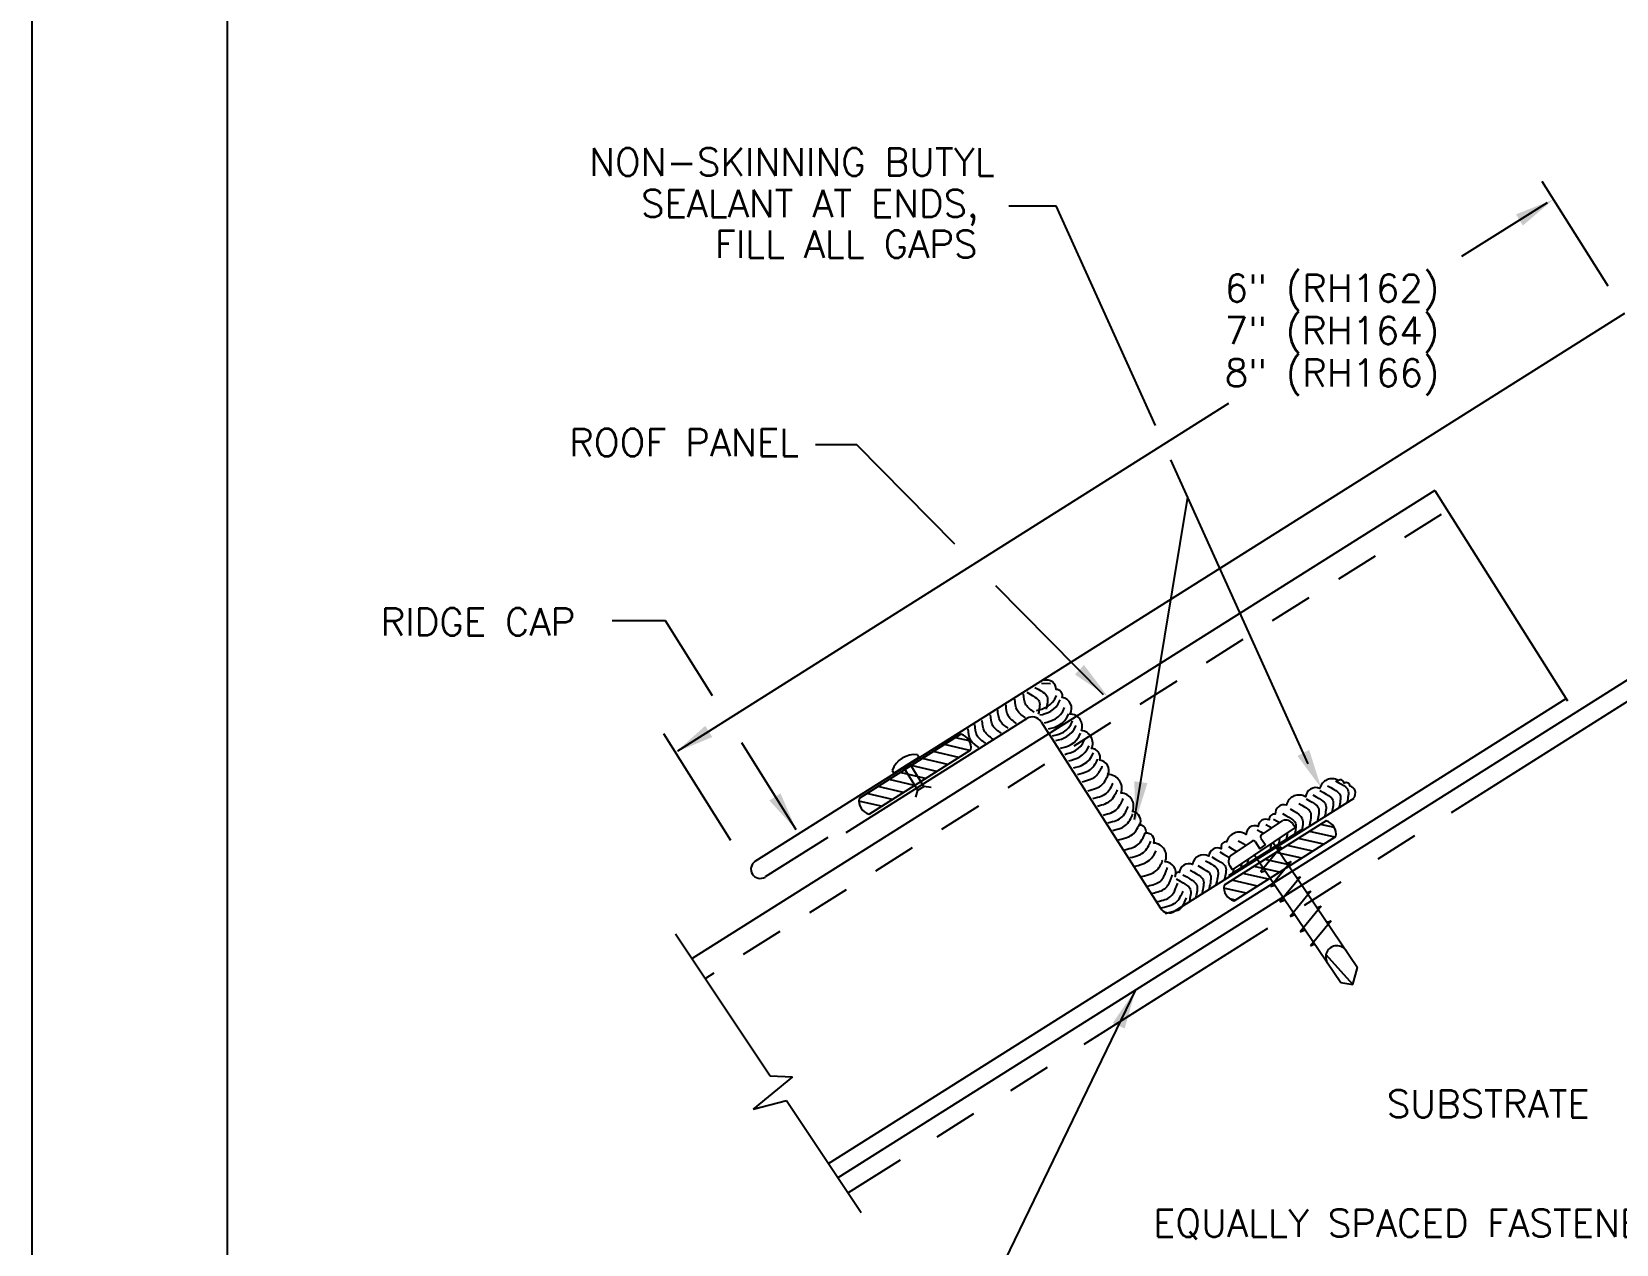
# Model space of a CAD drawing. Extents: x 119.2 to 127.7, y -26.1 to -15.1.
# Drawn here: x 119.193 to 123.754, y -24.036 to -20.545 of the extents above; entities that cross this region are included whole.
import ezdxf
from ezdxf.enums import TextEntityAlignment as Align

# ---------------------------------------------------------------- set-up
doc = ezdxf.new("R2010")
doc.units = 0
doc.header["$LTSCALE"] = 0.5
doc.header["$MEASUREMENT"] = 0
doc.linetypes.add('HIDDEN', pattern=[0.375, 0.25, -0.125])
doc.linetypes.add('PHANTOM', pattern=[2.5, 1.25, -0.25, 0.25, -0.25, 0.25, -0.25])
for name, color, linetype in [('BORDER', 9, 'CONTINUOUS'), ('DIM', 4, 'CONTINUOUS'), ('DWG', 2, 'CONTINUOUS')]:
    doc.layers.add(name, color=color, linetype=linetype)
doc.styles.get("Standard").update_dxf_attribs({"font": 'romans.shx'})

msp = doc.modelspace()

# ---------------------------------------------------------------- linework, layer by layer
at = {"layer": 'BORDER'}
for p, q in [((119.1927, -15.1288), (119.1927, -26.1288)), ((119.7552, -15.5663), (119.7552, -25.6913))]:
    msp.add_line(p, q, dxfattribs=at)
at = {"layer": 'DIM', "color": 5}
for p, q in [((123.539, -20.9755), (123.729, -21.2768)), ((122.0053, -21.0465), (122.1416, -21.0465)), ((122.4272, -21.6791), (122.1416, -21.0465)), ((123.3091, -21.1918), (123.5553, -21.0366)), ((121.0523, -22.6149), (122.6384, -21.6148)), ((121.5678, -21.7349), (121.4483, -21.7349)), ((121.8494, -22.02), (121.5678, -21.7349)), ((122.8671, -22.6532), (122.4718, -21.7777)), ((122.3672, -22.8132), (122.5201, -21.8847)), ((122.2776, -22.4537), (121.9679, -22.1401)), ((121.0174, -22.2416), (120.8632, -22.2416)), ((121.1519, -22.4567), (121.0174, -22.2416)), ((121.0108, -22.5658), (121.204, -22.8721)), ((121.3935, -22.843), (121.2367, -22.5924)), ((122.3698, -23.3038), (121.8787, -24.319))]:
    msp.add_line(p, q, dxfattribs=at)
for points in [[(123.4651, -21.0708), (123.4846, -21.1033), (123.5724, -21.0284)], [(122.2215, -22.3681), (122.1954, -22.3955), (122.2909, -22.4602)], [(121.1517, -22.5756), (121.1315, -22.5435), (121.0453, -22.6201)], [(122.8697, -22.6128), (122.8359, -22.63), (122.9045, -22.7227)], [(122.4039, -22.7083), (122.3663, -22.7032), (122.3697, -22.8184)], [(121.348, -22.7378), (121.3161, -22.7584), (121.3938, -22.8436)], [(122.3043, -23.3987), (122.3386, -23.4148), (122.3698, -23.3038)]]:
    msp.add_solid(points, dxfattribs=at)
at = {"layer": 'DWG'}
for p, q in [((121.2754, -22.9334), (123.7784, -21.3551)), ((123.2312, -21.8662), (121.0937, -23.2135)), ((123.2312, -21.8662), (123.6128, -22.471)), ((121.4865, -23.8033), (123.6089, -22.465)), ((121.5371, -22.8501), (122.057, -22.5222)), ((122.0981, -22.5314), (122.1205, -22.5664)), ((122.1208, -22.5669), (122.4414, -23.0681)), ((122.4824, -23.0773), (122.999, -22.7516)), ((121.4843, -22.8648), (121.3039, -22.9785))]:
    msp.add_line(p, q, dxfattribs=at)
at = {"layer": 'DWG', "color": 46, "linetype": 'HIDDEN'}
msp.add_line((123.2497, -21.9349), (121.1317, -23.2705), dxfattribs=at)
at = {"layer": 'DWG', "color": 46}
for p, q in [((121.5135, -23.8438), (123.8071, -22.3975)), ((122.0802, -22.4326), (122.0896, -22.438)), ((122.0896, -22.438), (122.0973, -22.4425)), ((122.1252, -22.4229), (122.0991, -22.4216)), ((122.057, -22.4469), (122.0665, -22.4523)), ((122.0665, -22.4523), (122.0743, -22.4569)), ((122.0743, -22.4569), (122.0805, -22.4608)), ((122.0805, -22.4608), (122.0852, -22.4642)), ((122.0852, -22.4642), (122.0888, -22.4673)), ((122.0888, -22.4673), (122.0912, -22.4704)), ((122.0912, -22.4704), (122.0928, -22.4737)), ((122.0928, -22.4737), (122.0937, -22.4773)), ((122.0937, -22.4773), (122.094, -22.4814)), ((122.094, -22.4814), (122.0939, -22.4859)), ((122.0973, -22.4425), (122.1034, -22.4463)), ((122.1034, -22.4463), (122.1081, -22.4497)), ((122.1081, -22.4497), (122.1116, -22.4528)), ((122.1116, -22.4528), (122.114, -22.4559)), ((122.1148, -22.4854), (122.1139, -22.4895)), ((122.114, -22.4559), (122.1156, -22.4592)), ((122.1156, -22.4809), (122.1148, -22.4854)), ((122.1156, -22.4592), (122.1165, -22.4628)), ((122.1163, -22.4762), (122.1156, -22.4809)), ((122.1161, -22.4878), (122.1237, -22.4824)), ((122.1167, -22.4715), (122.1163, -22.4762)), ((122.1165, -22.4628), (122.1168, -22.4669)), ((122.1168, -22.4669), (122.1167, -22.4715)), ((122.1237, -22.4824), (122.1309, -22.4755)), ((122.1309, -22.4755), (122.1373, -22.4667)), ((122.1373, -22.4667), (122.1426, -22.4558)), ((122.1411, -22.4885), (122.1475, -22.4797)), ((122.1475, -22.4797), (122.1529, -22.4688)), ((122.0846, -22.4993), (122.0921, -22.4973)), ((122.0903, -22.5074), (122.0896, -22.5101)), ((122.0911, -22.5039), (122.0903, -22.5074)), ((122.092, -22.4998), (122.0911, -22.5039)), ((122.0928, -22.4953), (122.092, -22.4998)), ((122.0921, -22.4973), (122.1, -22.495)), ((122.0935, -22.4907), (122.0928, -22.4953)), ((122.0939, -22.4859), (122.0935, -22.4907)), ((122.0948, -22.5122), (122.1023, -22.5103)), ((122.1, -22.495), (122.1081, -22.4919)), ((122.1023, -22.5103), (122.1102, -22.5079)), ((122.1081, -22.4919), (122.1161, -22.4878)), ((122.1102, -22.5079), (122.1183, -22.5049)), ((122.1131, -22.493), (122.1124, -22.4957)), ((122.1139, -22.4895), (122.1131, -22.493)), ((122.1153, -22.5326), (122.1232, -22.5302)), ((122.1183, -22.5049), (122.1263, -22.5008)), ((122.1232, -22.5302), (122.1313, -22.5271)), ((122.1263, -22.5008), (122.1339, -22.4954)), ((122.1313, -22.5271), (122.1393, -22.523)), ((122.1339, -22.4954), (122.1411, -22.4885)), ((122.1393, -22.523), (122.1469, -22.5176)), ((122.1469, -22.5176), (122.1541, -22.5107)), ((122.1541, -22.5107), (122.1604, -22.5019)), ((122.159, -22.5353), (122.1661, -22.5283)), ((122.1604, -22.5019), (122.1658, -22.491)), ((122.1661, -22.5283), (122.1725, -22.5196)), ((122.1725, -22.5196), (122.1779, -22.5087)), ((122.1833, -22.5401), (122.1887, -22.5292)), ((121.8675, -22.5674), (121.5744, -22.7523)), ((122.1078, -22.5345), (122.1153, -22.5326)), ((122.1198, -22.5521), (122.1274, -22.5502)), ((122.1274, -22.5502), (122.1353, -22.5478)), ((122.1307, -22.5726), (122.1382, -22.5707)), ((122.1353, -22.5478), (122.1434, -22.5447)), ((122.1382, -22.5707), (122.1461, -22.5683)), ((122.1434, -22.5447), (122.1513, -22.5406)), ((122.1461, -22.5683), (122.1542, -22.5652)), ((122.1513, -22.5406), (122.159, -22.5353)), ((122.1542, -22.5652), (122.1622, -22.5612)), ((122.1622, -22.5612), (122.1698, -22.5558)), ((122.1644, -22.5782), (122.1724, -22.5741)), ((122.1698, -22.5558), (122.177, -22.5489)), ((122.1724, -22.5741), (122.18, -22.5688)), ((122.177, -22.5489), (122.1833, -22.5401)), ((122.18, -22.5688), (122.1872, -22.5618)), ((122.1872, -22.5618), (122.1935, -22.5531)), ((122.1935, -22.5531), (122.1989, -22.5422)), ((122.2002, -22.5841), (122.2065, -22.5753)), ((122.2065, -22.5753), (122.2119, -22.5644)), ((121.6028, -22.7974), (121.896, -22.6125)), ((121.8614, -22.6344), (121.7878, -22.6177)), ((121.8933, -22.6142), (121.8197, -22.5976)), ((121.8915, -22.5865), (121.8516, -22.5775)), ((122.1409, -22.5856), (122.1484, -22.5837)), ((122.1484, -22.5837), (122.1563, -22.5813)), ((122.1539, -22.6079), (122.1614, -22.6059)), ((122.1563, -22.5813), (122.1644, -22.5782)), ((122.1614, -22.6059), (122.1693, -22.6035)), ((122.1693, -22.6035), (122.1774, -22.6005)), ((122.1735, -22.6235), (122.1814, -22.6212)), ((122.1774, -22.6005), (122.1854, -22.5964)), ((122.1814, -22.6212), (122.1894, -22.6181)), ((122.1854, -22.5964), (122.193, -22.591)), ((122.1894, -22.6181), (122.1974, -22.614)), ((122.193, -22.591), (122.2002, -22.5841)), ((122.1974, -22.614), (122.2051, -22.6086)), ((122.2051, -22.6086), (122.2122, -22.6017)), ((122.2122, -22.6017), (122.2186, -22.5929)), ((122.2171, -22.6272), (122.2243, -22.6202)), ((122.2186, -22.5929), (122.224, -22.582)), ((122.2243, -22.6202), (122.2307, -22.6115)), ((122.2307, -22.6115), (122.2361, -22.6006)), ((122.2435, -22.632), (122.2489, -22.6211)), ((121.6744, -22.6795), (121.7472, -22.6338)), ((121.702, -22.6657), (121.7005, -22.6632)), ((121.7225, -22.6529), (121.702, -22.6657)), ((121.7435, -22.7286), (121.7035, -22.6648)), ((121.7608, -22.7178), (121.7208, -22.6539)), ((121.7209, -22.6504), (121.7225, -22.6529)), ((121.7976, -22.6746), (121.724, -22.6579)), ((121.7426, -22.6265), (121.7472, -22.6338)), ((121.8295, -22.6545), (121.7559, -22.6378)), ((122.1659, -22.6255), (122.1735, -22.6235)), ((122.178, -22.644), (122.1855, -22.6421)), ((122.1855, -22.6421), (122.1934, -22.6397)), ((122.191, -22.6646), (122.1985, -22.6626)), ((122.1934, -22.6397), (122.2015, -22.6366)), ((122.1985, -22.6626), (122.2064, -22.6603)), ((122.2015, -22.6366), (122.2095, -22.6325)), ((122.2064, -22.6603), (122.2144, -22.6572)), ((122.2095, -22.6325), (122.2171, -22.6272)), ((122.2144, -22.6572), (122.2224, -22.6531)), ((122.2224, -22.6531), (122.23, -22.6477)), ((122.23, -22.6477), (122.2372, -22.6408)), ((122.2372, -22.6408), (122.2435, -22.632)), ((122.2406, -22.6689), (122.2444, -22.6655)), ((122.2444, -22.6655), (122.2479, -22.6616)), ((122.2479, -22.6616), (122.251, -22.6574)), ((122.251, -22.6574), (122.2538, -22.6531)), ((122.2538, -22.6531), (122.2561, -22.649)), ((122.2561, -22.649), (122.258, -22.6453)), ((122.258, -22.6453), (122.2594, -22.6423)), ((122.2594, -22.6423), (122.2604, -22.6402)), ((122.2604, -22.6402), (122.2607, -22.6393)), ((122.269, -22.6701), (122.2709, -22.6663)), ((122.2709, -22.6663), (122.2724, -22.6631)), ((122.2724, -22.6631), (122.2734, -22.6608)), ((122.2734, -22.6608), (122.2739, -22.6597)), ((121.7338, -22.7148), (121.6603, -22.6981)), ((121.6698, -22.6722), (121.6744, -22.6795)), ((121.7657, -22.6947), (121.6921, -22.678)), ((122.2027, -22.6832), (122.2096, -22.6814)), ((122.2096, -22.6814), (122.216, -22.6798)), ((122.216, -22.6798), (122.2218, -22.678)), ((122.216, -22.7043), (122.2227, -22.7026)), ((122.2218, -22.678), (122.2271, -22.6762)), ((122.2227, -22.7026), (122.229, -22.7009)), ((122.2271, -22.6762), (122.232, -22.6741)), ((122.229, -22.7009), (122.2347, -22.6992)), ((122.232, -22.6741), (122.2365, -22.6717)), ((122.2347, -22.6992), (122.24, -22.6973)), ((122.2365, -22.6717), (122.2406, -22.6689)), ((122.24, -22.6973), (122.2449, -22.6953)), ((122.2449, -22.6953), (122.2494, -22.6929)), ((122.2494, -22.6929), (122.2535, -22.69)), ((122.2535, -22.69), (122.2573, -22.6867)), ((122.2573, -22.6867), (122.2607, -22.6828)), ((122.2607, -22.6828), (122.2639, -22.6786)), ((122.2639, -22.6786), (122.2666, -22.6743)), ((122.2666, -22.6743), (122.269, -22.6701)), ((122.2702, -22.7159), (122.2739, -22.7126)), ((122.2739, -22.7126), (122.2774, -22.7087)), ((122.2774, -22.7087), (122.2805, -22.7045)), ((122.2805, -22.7045), (122.2833, -22.7001)), ((122.2833, -22.7001), (122.2857, -22.6959)), ((122.2857, -22.6959), (122.2876, -22.6921)), ((122.2876, -22.6921), (122.2891, -22.689)), ((122.2891, -22.689), (122.2901, -22.6867)), ((122.2901, -22.6867), (122.2906, -22.6855)), ((122.3024, -22.7144), (122.3038, -22.7113)), ((122.3038, -22.7113), (122.3048, -22.7091)), ((122.3048, -22.7091), (122.3052, -22.7081)), ((122.9459, -22.7016), (122.9553, -22.707)), ((122.9553, -22.707), (122.9629, -22.7115)), ((122.9629, -22.7115), (122.969, -22.7153)), ((121.67, -22.755), (121.5965, -22.7384)), ((121.7019, -22.7349), (121.6284, -22.7182)), ((121.7374, -22.7489), (121.7435, -22.7286)), ((121.7435, -22.7286), (121.7608, -22.7178)), ((121.7817, -22.721), (121.7608, -22.7178)), ((122.2324, -22.7302), (122.2392, -22.7285)), ((122.2392, -22.7285), (122.2455, -22.7268)), ((122.2455, -22.7268), (122.2513, -22.7251)), ((122.2465, -22.7526), (122.2536, -22.7508)), ((122.2513, -22.7251), (122.2567, -22.7232)), ((122.2536, -22.7508), (122.26, -22.7491)), ((122.2567, -22.7232), (122.2616, -22.7212)), ((122.26, -22.7491), (122.266, -22.7473)), ((122.2616, -22.7212), (122.266, -22.7188)), ((122.266, -22.7188), (122.2702, -22.7159)), ((122.266, -22.7473), (122.2714, -22.7455)), ((122.2714, -22.7455), (122.2763, -22.7434)), ((122.2763, -22.7434), (122.2808, -22.7409)), ((122.2808, -22.7409), (122.285, -22.7381)), ((122.285, -22.7381), (122.2887, -22.7348)), ((122.2887, -22.7348), (122.2922, -22.7309)), ((122.2922, -22.7309), (122.2953, -22.7267)), ((122.2953, -22.7267), (122.2981, -22.7224)), ((122.2961, -22.7603), (122.2999, -22.757)), ((122.2981, -22.7224), (122.3005, -22.7182)), ((122.2999, -22.757), (122.3033, -22.7531)), ((122.3005, -22.7182), (122.3024, -22.7144)), ((122.3033, -22.7531), (122.3065, -22.7488)), ((122.3065, -22.7488), (122.3093, -22.7444)), ((122.3093, -22.7444), (122.3117, -22.74)), ((122.3117, -22.74), (122.3138, -22.7359)), ((122.3138, -22.7359), (122.3155, -22.7322)), ((122.3155, -22.7322), (122.3167, -22.7293)), ((122.3167, -22.7293), (122.3176, -22.7272)), ((122.3305, -22.7617), (122.3322, -22.7581)), ((122.3322, -22.7581), (122.3334, -22.7551)), ((122.3334, -22.7551), (122.3343, -22.753)), ((122.8614, -22.7536), (122.8706, -22.7589)), ((122.8706, -22.7589), (122.8782, -22.7633)), ((122.8801, -22.7421), (122.89, -22.7478)), ((122.89, -22.7478), (122.898, -22.7525)), ((122.898, -22.7525), (122.9044, -22.7565)), ((122.9005, -22.7295), (122.9105, -22.7353)), ((122.9044, -22.7565), (122.9093, -22.76)), ((122.9105, -22.7353), (122.9186, -22.74)), ((122.9186, -22.74), (122.9251, -22.7441)), ((122.9227, -22.7159), (122.9322, -22.7213)), ((122.9251, -22.7441), (122.93, -22.7476)), ((122.93, -22.7476), (122.9337, -22.7508)), ((122.9322, -22.7213), (122.94, -22.7259)), ((122.9337, -22.7508), (122.9362, -22.7539)), ((122.9362, -22.7539), (122.9378, -22.7571)), ((122.9378, -22.7571), (122.9387, -22.7608)), ((122.94, -22.7259), (122.9462, -22.7298)), ((122.9462, -22.7298), (122.9509, -22.7332)), ((122.9509, -22.7332), (122.9545, -22.7363)), ((122.9545, -22.7363), (122.9569, -22.7394)), ((122.9569, -22.7394), (122.9585, -22.7427)), ((122.9585, -22.7427), (122.9594, -22.7463)), ((122.9596, -22.7549), (122.9592, -22.7597)), ((122.9594, -22.7463), (122.9597, -22.7504)), ((122.9597, -22.7504), (122.9596, -22.7549)), ((122.969, -22.7153), (122.9738, -22.7187)), ((122.9738, -22.7187), (122.9773, -22.7218)), ((122.9773, -22.7218), (122.9797, -22.7249)), ((122.9796, -22.7585), (122.9788, -22.762)), ((122.9805, -22.7544), (122.9796, -22.7585)), ((122.9797, -22.7249), (122.9813, -22.7282)), ((122.9813, -22.7499), (122.9805, -22.7544)), ((122.9813, -22.7282), (122.9822, -22.7318)), ((122.982, -22.7452), (122.9813, -22.7499)), ((122.9824, -22.7405), (122.982, -22.7452)), ((122.9822, -22.7318), (122.9825, -22.7359)), ((122.9825, -22.7359), (122.9824, -22.7405)), ((121.6381, -22.7751), (121.5738, -22.7606)), ((122.2601, -22.7742), (122.2663, -22.7726)), ((122.2663, -22.7726), (122.2722, -22.771)), ((122.2722, -22.771), (122.2777, -22.7694)), ((122.2764, -22.8001), (122.2828, -22.7985)), ((122.2777, -22.7694), (122.2828, -22.7676)), ((122.2828, -22.7676), (122.2876, -22.7655)), ((122.2828, -22.7985), (122.2887, -22.7969)), ((122.2876, -22.7655), (122.292, -22.7631)), ((122.2887, -22.7969), (122.2943, -22.7953)), ((122.292, -22.7631), (122.2961, -22.7603)), ((122.2943, -22.7953), (122.2994, -22.7935)), ((122.2994, -22.7935), (122.3042, -22.7914)), ((122.3042, -22.7914), (122.3086, -22.789)), ((122.3086, -22.789), (122.3127, -22.7862)), ((122.3127, -22.7862), (122.3165, -22.7829)), ((122.3165, -22.7829), (122.32, -22.779)), ((122.32, -22.779), (122.3231, -22.7747)), ((122.3231, -22.7747), (122.3259, -22.7703)), ((122.3259, -22.7703), (122.3284, -22.7659)), ((122.3284, -22.7659), (122.3305, -22.7617)), ((122.3313, -22.8051), (122.3348, -22.8012)), ((122.3348, -22.8012), (122.3379, -22.7969)), ((122.3379, -22.7969), (122.3407, -22.7925)), ((122.3407, -22.7925), (122.3432, -22.7881)), ((122.3432, -22.7881), (122.3452, -22.784)), ((122.3452, -22.784), (122.3469, -22.7804)), ((122.3469, -22.7804), (122.3481, -22.7776)), ((122.3481, -22.7776), (122.3489, -22.7756)), ((122.3583, -22.8059), (122.3601, -22.8021)), ((122.3601, -22.8021), (122.3614, -22.7989)), ((122.3614, -22.7989), (122.3624, -22.7965)), ((122.7928, -22.7958), (122.8028, -22.8015)), ((122.8028, -22.8015), (122.8109, -22.8063)), ((122.815, -22.7821), (122.8248, -22.7878)), ((122.8248, -22.7878), (122.8332, -22.7931)), ((122.8332, -22.7931), (122.8402, -22.7985)), ((122.84, -22.7668), (122.8487, -22.7718)), ((122.8402, -22.7985), (122.8456, -22.8043)), ((122.8456, -22.8043), (122.8493, -22.8109)), ((122.8487, -22.7718), (122.856, -22.7761)), ((122.856, -22.7761), (122.8617, -22.7797)), ((122.8617, -22.7797), (122.8662, -22.783)), ((122.8662, -22.783), (122.8696, -22.786)), ((122.8696, -22.786), (122.872, -22.7891)), ((122.872, -22.7891), (122.8736, -22.7923)), ((122.8736, -22.7923), (122.8744, -22.796)), ((122.8746, -22.8047), (122.8742, -22.8096)), ((122.8744, -22.796), (122.8748, -22.8001)), ((122.8748, -22.8001), (122.8746, -22.8047)), ((122.8782, -22.7633), (122.8842, -22.7671)), ((122.8842, -22.7671), (122.8889, -22.7705)), ((122.8889, -22.7705), (122.8923, -22.7736)), ((122.8923, -22.7736), (122.8948, -22.7767)), ((122.8948, -22.7767), (122.8964, -22.7799)), ((122.8963, -22.8019), (122.8954, -22.8067)), ((122.897, -22.797), (122.8963, -22.8019)), ((122.8964, -22.7799), (122.8972, -22.7835)), ((122.8975, -22.7922), (122.897, -22.797)), ((122.8972, -22.7835), (122.8976, -22.7877)), ((122.8976, -22.7877), (122.8975, -22.7922)), ((122.9093, -22.76), (122.913, -22.7632)), ((122.913, -22.7632), (122.9155, -22.7663)), ((122.9147, -22.8027), (122.9141, -22.8051)), ((122.9155, -22.7994), (122.9147, -22.8027)), ((122.9155, -22.7663), (122.9171, -22.7696)), ((122.9163, -22.7955), (122.9155, -22.7994)), ((122.9171, -22.7911), (122.9163, -22.7955)), ((122.9171, -22.7696), (122.918, -22.7732)), ((122.9178, -22.7865), (122.9171, -22.7911)), ((122.9182, -22.7818), (122.9178, -22.7865)), ((122.918, -22.7732), (122.9183, -22.7773)), ((122.9183, -22.7773), (122.9182, -22.7818)), ((122.9356, -22.7898), (122.935, -22.7919)), ((122.9363, -22.7867), (122.9356, -22.7898)), ((122.9371, -22.7829), (122.9363, -22.7867)), ((122.9378, -22.7786), (122.9371, -22.7829)), ((122.9385, -22.7741), (122.9378, -22.7786)), ((122.9389, -22.7694), (122.9385, -22.7741)), ((122.9387, -22.7608), (122.939, -22.7649)), ((122.939, -22.7649), (122.9389, -22.7694)), ((122.956, -22.7764), (122.9553, -22.7791)), ((122.9568, -22.7729), (122.956, -22.7764)), ((122.9577, -22.7688), (122.9568, -22.7729)), ((122.9585, -22.7644), (122.9577, -22.7688)), ((122.9592, -22.7597), (122.9585, -22.7644)), ((122.9788, -22.762), (122.9781, -22.7647)), ((122.2905, -22.8225), (122.2971, -22.8208)), ((122.2971, -22.8208), (122.3033, -22.8192)), ((122.3033, -22.8192), (122.3089, -22.8175)), ((122.3044, -22.8445), (122.3107, -22.8429)), ((122.3089, -22.8175), (122.3142, -22.8157)), ((122.3107, -22.8429), (122.3166, -22.8413)), ((122.3142, -22.8157), (122.319, -22.8136)), ((122.3166, -22.8413), (122.3221, -22.8397)), ((122.319, -22.8136), (122.3234, -22.8112)), ((122.3221, -22.8397), (122.3272, -22.8378)), ((122.3234, -22.8112), (122.3276, -22.8084)), ((122.3272, -22.8378), (122.332, -22.8358)), ((122.3276, -22.8084), (122.3313, -22.8051)), ((122.332, -22.8358), (122.3364, -22.8334)), ((122.3364, -22.8334), (122.3405, -22.8306)), ((122.3405, -22.8306), (122.3443, -22.8273)), ((122.3443, -22.8273), (122.3478, -22.8234)), ((122.3478, -22.8234), (122.3509, -22.8191)), ((122.3509, -22.8191), (122.3537, -22.8146)), ((122.3537, -22.8146), (122.3562, -22.8101)), ((122.3562, -22.8101), (122.3583, -22.8059)), ((122.3647, -22.8531), (122.3681, -22.8493)), ((122.3681, -22.8493), (122.3713, -22.845)), ((122.3713, -22.845), (122.374, -22.8407)), ((122.374, -22.8407), (122.3764, -22.8365)), ((122.3764, -22.8365), (122.3784, -22.8326)), ((122.3784, -22.8326), (122.3799, -22.8294)), ((122.3799, -22.8294), (122.3809, -22.8271)), ((122.3809, -22.8271), (122.3814, -22.8258)), ((122.9182, -22.8172), (122.625, -23.002)), ((122.6383, -22.9745), (122.8534, -22.8385)), ((122.6488, -22.9582), (122.8299, -22.836)), ((122.7204, -22.8427), (122.7307, -22.8486)), ((122.7307, -22.8486), (122.7386, -22.8533)), ((122.7319, -22.8578), (122.7937, -22.8161)), ((122.7448, -22.8272), (122.7551, -22.8331)), ((122.7551, -22.8331), (122.7622, -22.8373)), ((122.7669, -22.8118), (122.7772, -22.8177)), ((122.7772, -22.8177), (122.7848, -22.8221)), ((122.8109, -22.8063), (122.8173, -22.8103)), ((122.8173, -22.8103), (122.8223, -22.8138)), ((122.8223, -22.8138), (122.8259, -22.817)), ((122.823, -22.8257), (122.8299, -22.836)), ((122.8259, -22.817), (122.8284, -22.8201)), ((122.8292, -22.8496), (122.8283, -22.8538)), ((122.8284, -22.8201), (122.83, -22.8234)), ((122.83, -22.8451), (122.8292, -22.8496)), ((122.83, -22.8234), (122.8309, -22.827)), ((122.8307, -22.8404), (122.83, -22.8451)), ((122.8312, -22.8357), (122.8307, -22.8404)), ((122.8309, -22.827), (122.8313, -22.8311)), ((122.8313, -22.8311), (122.8312, -22.8357)), ((122.8511, -22.8281), (122.8491, -22.8394)), ((122.8493, -22.8109), (122.8511, -22.8187)), ((122.8511, -22.8187), (122.8511, -22.8281)), ((122.8703, -22.8292), (122.8692, -22.8334)), ((122.8714, -22.8245), (122.8703, -22.8292)), ((122.9439, -22.864), (122.8703, -22.8473)), ((122.8724, -22.8196), (122.8714, -22.8245)), ((122.8734, -22.8146), (122.8724, -22.8196)), ((122.8742, -22.8096), (122.8734, -22.8146)), ((122.8934, -22.8152), (122.8926, -22.8186)), ((122.8944, -22.8112), (122.8934, -22.8152)), ((122.8954, -22.8067), (122.8944, -22.8112)), ((122.9421, -22.8362), (122.9022, -22.8272)), ((122.3213, -22.8712), (122.3287, -22.8693)), ((122.3287, -22.8693), (122.3355, -22.8676)), ((122.3355, -22.8676), (122.3416, -22.8658)), ((122.3416, -22.8658), (122.3472, -22.8638)), ((122.3472, -22.8638), (122.3522, -22.8617)), ((122.3517, -22.8968), (122.3572, -22.8951)), ((122.3522, -22.8617), (122.3567, -22.8593)), ((122.3567, -22.8593), (122.3609, -22.8565)), ((122.3572, -22.8951), (122.3624, -22.8933)), ((122.3609, -22.8565), (122.3647, -22.8531)), ((122.3624, -22.8933), (122.3672, -22.8913)), ((122.3672, -22.8913), (122.3716, -22.8889)), ((122.3716, -22.8889), (122.3757, -22.8861)), ((122.3757, -22.8861), (122.3795, -22.8827)), ((122.3795, -22.8827), (122.3829, -22.8788)), ((122.3829, -22.8788), (122.3861, -22.8746)), ((122.3861, -22.8746), (122.3889, -22.8701)), ((122.3889, -22.8701), (122.3914, -22.8655)), ((122.3914, -22.8655), (122.3936, -22.8612)), ((122.3936, -22.8612), (122.3954, -22.8573)), ((122.3954, -22.8573), (122.3968, -22.8539)), ((122.3968, -22.8539), (122.3979, -22.8513)), ((122.4027, -22.8968), (122.4055, -22.8924)), ((122.4055, -22.8924), (122.408, -22.888)), ((122.408, -22.888), (122.41, -22.8839)), ((122.41, -22.8839), (122.4117, -22.8804)), ((122.4117, -22.8804), (122.4129, -22.8775)), ((122.4129, -22.8775), (122.4136, -22.8757)), ((122.6378, -22.8912), (122.6479, -22.8971)), ((122.7057, -22.875), (122.6438, -22.9167)), ((122.6534, -23.0471), (122.9466, -22.8623)), ((122.6652, -22.8743), (122.6729, -22.8787)), ((122.6729, -22.8787), (122.6792, -22.8825)), ((122.6792, -22.8825), (122.6844, -22.8858)), ((122.6844, -22.8858), (122.6869, -22.8876)), ((122.7142, -22.8768), (122.7279, -22.8971)), ((122.7279, -22.8971), (122.7437, -22.8864)), ((122.789, -22.892), (122.7297, -22.9641)), ((122.7301, -22.8663), (122.7437, -22.8864)), ((122.7587, -22.8923), (122.758, -22.8964)), ((122.7594, -22.8878), (122.7587, -22.8923)), ((122.7598, -22.8833), (122.7594, -22.8878)), ((122.7671, -22.8808), (122.766, -22.8791)), ((122.7671, -22.8808), (123.0088, -23.2389)), ((122.7775, -22.8961), (122.789, -22.892)), ((122.7809, -22.8875), (122.7805, -22.8893)), ((122.7816, -22.8846), (122.7809, -22.8875)), ((122.7823, -22.881), (122.7816, -22.8846)), ((122.7831, -22.8768), (122.7823, -22.881)), ((122.7837, -22.8723), (122.7831, -22.8768)), ((122.7841, -22.8677), (122.7837, -22.8723)), ((122.7842, -22.8668), (122.7841, -22.8677)), ((122.8028, -22.8732), (122.8022, -22.8757)), ((122.8035, -22.8699), (122.8028, -22.8732)), ((122.8044, -22.8659), (122.8035, -22.8699)), ((122.8052, -22.8615), (122.8044, -22.8659)), ((122.8059, -22.8569), (122.8052, -22.8615)), ((122.8063, -22.8522), (122.8059, -22.8569)), ((122.8063, -22.8519), (122.8063, -22.8522)), ((122.8801, -22.9042), (122.8065, -22.8875)), ((122.8275, -22.8574), (122.8268, -22.8601)), ((122.8283, -22.8538), (122.8275, -22.8574)), ((122.912, -22.8841), (122.8384, -22.8674)), ((122.3394, -22.9), (122.3458, -22.8984)), ((122.3458, -22.8984), (122.3517, -22.8968)), ((122.3538, -22.9227), (122.3609, -22.921)), ((122.3609, -22.921), (122.3674, -22.9192)), ((122.3674, -22.9192), (122.3733, -22.9175)), ((122.3733, -22.9175), (122.3788, -22.9156)), ((122.3788, -22.9156), (122.3837, -22.9135)), ((122.3837, -22.9135), (122.3882, -22.9111)), ((122.3856, -22.9426), (122.3939, -22.9394)), ((122.3882, -22.9111), (122.3924, -22.9083)), ((122.3924, -22.9083), (122.3961, -22.9049)), ((122.3939, -22.9394), (122.4021, -22.9353)), ((122.3961, -22.9049), (122.3996, -22.901)), ((122.3996, -22.901), (122.4027, -22.8968)), ((122.4021, -22.9353), (122.4099, -22.9299)), ((122.4099, -22.9299), (122.4171, -22.9229)), ((122.4171, -22.9229), (122.4235, -22.9141)), ((122.4235, -22.9141), (122.4289, -22.9032)), ((122.4407, -22.946), (122.4431, -22.9417)), ((122.4431, -22.9417), (122.4452, -22.9377)), ((122.4452, -22.9377), (122.4468, -22.9342)), ((122.4468, -22.9342), (122.4479, -22.9315)), ((122.4479, -22.9315), (122.4486, -22.9298)), ((122.5717, -22.9318), (122.5808, -22.9371)), ((122.5808, -22.9371), (122.5883, -22.9414)), ((122.5883, -22.9414), (122.5942, -22.9452)), ((122.5897, -22.9208), (122.6004, -22.9269)), ((122.6004, -22.9269), (122.609, -22.932)), ((122.609, -22.932), (122.6158, -22.9362)), ((122.6129, -22.9065), (122.6234, -22.9126)), ((122.6158, -22.9362), (122.621, -22.9399)), ((122.621, -22.9399), (122.6248, -22.9432)), ((122.6234, -22.9126), (122.632, -22.9176)), ((122.632, -22.9176), (122.6387, -22.9218)), ((122.6387, -22.9218), (122.64, -22.9227)), ((122.6479, -22.8971), (122.6567, -22.9026)), ((122.6567, -22.9026), (122.6605, -22.9055)), ((122.6744, -22.9409), (122.6729, -22.9491)), ((122.6907, -22.9401), (122.689, -22.947)), ((122.6923, -22.9335), (122.6907, -22.9401)), ((122.6936, -22.928), (122.6923, -22.9335)), ((122.7134, -22.9162), (122.7127, -22.9151)), ((122.7134, -22.9162), (122.9603, -23.282)), ((122.8163, -22.9444), (122.7428, -22.9278)), ((122.7566, -22.9029), (122.7561, -22.9047)), ((122.7572, -22.9001), (122.7566, -22.9029)), ((122.758, -22.8964), (122.7572, -22.9001)), ((122.8181, -22.9341), (122.7588, -23.0061)), ((122.8482, -22.9243), (122.7747, -22.9076)), ((122.8059, -22.9384), (122.8181, -22.9341)), ((122.3691, -22.9471), (122.3772, -22.945)), ((122.3772, -22.945), (122.3856, -22.9426)), ((122.3878, -22.9767), (122.3953, -22.9748)), ((122.3953, -22.9748), (122.4021, -22.973)), ((122.4021, -22.973), (122.4082, -22.9712)), ((122.4082, -22.9712), (122.4138, -22.9693)), ((122.4138, -22.9693), (122.4188, -22.9671)), ((122.4188, -22.9671), (122.4234, -22.9647)), ((122.4234, -22.9647), (122.4275, -22.9619)), ((122.4275, -22.9619), (122.4313, -22.9586)), ((122.4313, -22.9586), (122.4348, -22.9547)), ((122.4348, -22.9547), (122.4379, -22.9504)), ((122.4379, -22.9504), (122.4407, -22.946)), ((122.4433, -22.9883), (122.446, -22.9853)), ((122.446, -22.9853), (122.4483, -22.9821)), ((122.4483, -22.9821), (122.4503, -22.9788)), ((122.4503, -22.9788), (122.452, -22.9755)), ((122.452, -22.9755), (122.4535, -22.9723)), ((122.4535, -22.9723), (122.4548, -22.9693)), ((122.4548, -22.9693), (122.4559, -22.9666)), ((122.4559, -22.9666), (122.4568, -22.9643)), ((122.4568, -22.9643), (122.4577, -22.9622)), ((122.4577, -22.9622), (122.4584, -22.9603)), ((122.4584, -22.9603), (122.4591, -22.9586)), ((122.4591, -22.9586), (122.4598, -22.9568)), ((122.4598, -22.9568), (122.4606, -22.955)), ((122.4606, -22.955), (122.4613, -22.953)), ((122.4613, -22.953), (122.4622, -22.9508)), ((122.4705, -22.9874), (122.4714, -22.9852)), ((122.4714, -22.9852), (122.4722, -22.9833)), ((122.4722, -22.9833), (122.4728, -22.9816)), ((122.4728, -22.9816), (122.4735, -22.98)), ((122.4735, -22.98), (122.4741, -22.9784)), ((122.4741, -22.9784), (122.4748, -22.9768)), ((122.4748, -22.9768), (122.4755, -22.9749)), ((122.4755, -22.9749), (122.4764, -22.9727)), ((122.4867, -22.9842), (122.4979, -22.9905)), ((122.5062, -22.9722), (122.5171, -22.9784)), ((122.5171, -22.9784), (122.5259, -22.9836)), ((122.5259, -22.9836), (122.5328, -22.9879)), ((122.5274, -22.9592), (122.5374, -22.9649)), ((122.5374, -22.9649), (122.5456, -22.9697)), ((122.5456, -22.9697), (122.5521, -22.9737)), ((122.5496, -22.9455), (122.5591, -22.951)), ((122.5521, -22.9737), (122.557, -22.9773)), ((122.557, -22.9773), (122.5607, -22.9805)), ((122.5591, -22.951), (122.5669, -22.9556)), ((122.5607, -22.9805), (122.5632, -22.9836)), ((122.5632, -22.9836), (122.5648, -22.9869)), ((122.5648, -22.9869), (122.5657, -22.9905)), ((122.5669, -22.9556), (122.5731, -22.9595)), ((122.5731, -22.9595), (122.5779, -22.9629)), ((122.5779, -22.9629), (122.5815, -22.966)), ((122.5815, -22.966), (122.584, -22.9691)), ((122.584, -22.9691), (122.5855, -22.9724)), ((122.5855, -22.9724), (122.5864, -22.976)), ((122.5866, -22.9848), (122.5861, -22.9897)), ((122.5864, -22.976), (122.5868, -22.9802)), ((122.5868, -22.9802), (122.5866, -22.9848)), ((122.5942, -22.9452), (122.5988, -22.9485)), ((122.5988, -22.9485), (122.6023, -22.9516)), ((122.6023, -22.9516), (122.6047, -22.9547)), ((122.6049, -22.9861), (122.6037, -22.9916)), ((122.6047, -22.9547), (122.6063, -22.9579)), ((122.606, -22.9806), (122.6049, -22.9861)), ((122.6068, -22.9753), (122.606, -22.9806)), ((122.6063, -22.9579), (122.6071, -22.9615)), ((122.6073, -22.9703), (122.6068, -22.9753)), ((122.6071, -22.9615), (122.6075, -22.9657)), ((122.6075, -22.9657), (122.6073, -22.9703)), ((122.6248, -22.9432), (122.6274, -22.9463)), ((122.6264, -22.984), (122.6256, -22.987)), ((122.6272, -22.9803), (122.6264, -22.984)), ((122.6282, -22.976), (122.6272, -22.9803)), ((122.6274, -22.9463), (122.629, -22.9496)), ((122.629, -22.9714), (122.6282, -22.976)), ((122.629, -22.9496), (122.6299, -22.9532)), ((122.6297, -22.9667), (122.629, -22.9714)), ((122.6302, -22.9619), (122.6297, -22.9667)), ((122.6299, -22.9532), (122.6303, -22.9574)), ((122.6303, -22.9574), (122.6302, -22.9619)), ((122.6488, -22.9582), (122.6418, -22.9475)), ((122.6491, -22.9696), (122.6484, -22.9726)), ((122.65, -22.9658), (122.6491, -22.9696)), ((122.6509, -22.9616), (122.65, -22.9658)), ((122.6518, -22.957), (122.6509, -22.9616)), ((122.6519, -22.9561), (122.6518, -22.957)), ((122.7525, -22.9846), (122.679, -22.968)), ((122.7844, -22.9645), (122.7109, -22.9479)), ((122.7303, -22.9649), (122.7432, -22.9604)), ((122.8447, -22.9779), (122.7854, -23.0499)), ((122.8349, -22.9813), (122.8447, -22.9779)), ((122.4054, -23.0046), (122.4104, -23.0034)), ((122.4104, -23.0034), (122.4153, -23.0021)), ((122.4153, -23.0021), (122.4201, -23.0007)), ((122.4185, -23.0254), (122.4241, -23.024)), ((122.4201, -23.0007), (122.4247, -22.9992)), ((122.4241, -23.024), (122.4294, -23.0226)), ((122.4247, -22.9992), (122.429, -22.9975)), ((122.429, -22.9975), (122.4331, -22.9957)), ((122.4294, -23.0226), (122.4345, -23.0211)), ((122.4331, -22.9957), (122.4369, -22.9935)), ((122.4345, -23.0211), (122.4393, -23.0196)), ((122.4369, -22.9935), (122.4403, -22.9911)), ((122.4393, -23.0196), (122.4437, -23.0179)), ((122.4403, -22.9911), (122.4433, -22.9883)), ((122.4437, -23.0179), (122.4479, -23.016)), ((122.4479, -23.016), (122.4517, -23.0139)), ((122.4517, -23.0139), (122.4551, -23.0114)), ((122.4551, -23.0114), (122.4581, -23.0086)), ((122.4581, -23.0086), (122.4608, -23.0056)), ((122.4608, -23.0056), (122.4631, -23.0024)), ((122.4631, -23.0024), (122.4651, -22.9992)), ((122.4651, -22.9992), (122.4668, -22.9959)), ((122.4668, -22.9959), (122.4683, -22.9928)), ((122.4683, -22.9928), (122.4695, -22.9899)), ((122.4695, -22.9899), (122.4705, -22.9874)), ((122.4699, -23.0355), (122.4729, -23.0327)), ((122.4729, -23.0327), (122.4756, -23.0297)), ((122.4756, -23.0297), (122.4779, -23.0265)), ((122.4779, -23.0265), (122.4799, -23.0232)), ((122.4799, -23.0232), (122.4816, -23.02)), ((122.4816, -23.02), (122.483, -23.017)), ((122.483, -23.017), (122.4843, -23.0141)), ((122.4843, -23.0141), (122.4853, -23.0116)), ((122.4853, -23.0116), (122.4861, -23.0095)), ((122.4861, -23.0095), (122.4869, -23.0076)), ((122.4869, -23.0076), (122.4875, -23.006)), ((122.4875, -23.006), (122.4882, -23.0044)), ((122.4882, -23.0044), (122.4888, -23.0027)), ((122.4888, -23.0027), (122.4896, -23.0009)), ((122.4896, -23.0009), (122.4905, -22.9987)), ((122.4905, -22.9987), (122.4915, -22.996)), ((122.4979, -22.9905), (122.5069, -22.9958)), ((122.4981, -23.0366), (122.5006, -23.0322)), ((122.5006, -23.0322), (122.5027, -23.028)), ((122.5027, -23.028), (122.5044, -23.0243)), ((122.5044, -23.0243), (122.5057, -23.0213)), ((122.5057, -23.0213), (122.5065, -23.0192)), ((122.5069, -22.9958), (122.514, -23.0002)), ((122.514, -23.0002), (122.5193, -23.0039)), ((122.5193, -23.0039), (122.5232, -23.0073)), ((122.5232, -23.0073), (122.5259, -23.0105)), ((122.5259, -23.0105), (122.5275, -23.0138)), ((122.5275, -23.0138), (122.5284, -23.0174)), ((122.5282, -23.0308), (122.5275, -23.0356)), ((122.5286, -23.0261), (122.5282, -23.0308)), ((122.5284, -23.0174), (122.5287, -23.0215)), ((122.5287, -23.0215), (122.5286, -23.0261)), ((122.5328, -22.9879), (122.5381, -22.9916)), ((122.5381, -22.9916), (122.5419, -22.9949)), ((122.5419, -22.9949), (122.5445, -22.9981)), ((122.5443, -23.0323), (122.5434, -23.0361)), ((122.5452, -23.0279), (122.5443, -23.0323)), ((122.5445, -22.9981), (122.5462, -23.0014)), ((122.5461, -23.0232), (122.5452, -23.0279)), ((122.5468, -23.0184), (122.5461, -23.0232)), ((122.5462, -23.0014), (122.5471, -23.005)), ((122.5473, -23.0137), (122.5468, -23.0184)), ((122.5471, -23.005), (122.5474, -23.0091)), ((122.5474, -23.0091), (122.5473, -23.0137)), ((122.5615, -23.0238), (122.5604, -23.0281)), ((122.5626, -23.0192), (122.5615, -23.0238)), ((122.5637, -23.0142), (122.5626, -23.0192)), ((122.5647, -23.0092), (122.5637, -23.0142)), ((122.5654, -23.0041), (122.5647, -23.0092)), ((122.5659, -22.9992), (122.5654, -23.0041)), ((122.5657, -22.9905), (122.566, -22.9946)), ((122.566, -22.9946), (122.5659, -22.9992)), ((122.5819, -23.0105), (122.5807, -23.0153)), ((122.5831, -23.0054), (122.5819, -23.0105)), ((122.5843, -23.0001), (122.5831, -23.0054)), ((122.5853, -22.9949), (122.5843, -23.0001)), ((122.5861, -22.9897), (122.5853, -22.9949)), ((122.6024, -22.9971), (122.601, -23.0025)), ((122.6037, -22.9916), (122.6024, -22.9971)), ((122.6887, -23.0249), (122.6244, -23.0103)), ((122.7206, -23.0048), (122.6471, -22.9881)), ((122.7588, -23.0061), (122.7712, -23.0018)), ((122.874, -23.0198), (122.8146, -23.0918)), ((122.8634, -23.0235), (122.874, -23.0198)), ((122.4336, -23.0494), (122.4391, -23.048)), ((122.4391, -23.048), (122.4443, -23.0466)), ((122.4443, -23.0466), (122.4494, -23.0452)), ((122.4449, -23.0673), (122.4525, -23.0654)), ((122.4494, -23.0452), (122.4541, -23.0436)), ((122.4525, -23.0654), (122.4594, -23.0636)), ((122.4541, -23.0436), (122.4586, -23.0419)), ((122.455, -23.0834), (122.4843, -23.0759)), ((122.4586, -23.0419), (122.4627, -23.0401)), ((122.4594, -23.0636), (122.4656, -23.0618)), ((122.4627, -23.0401), (122.4665, -23.0379)), ((122.4656, -23.0618), (122.4712, -23.0599)), ((122.4665, -23.0379), (122.4699, -23.0355)), ((122.4712, -23.0599), (122.4762, -23.0578)), ((122.4762, -23.0578), (122.4808, -23.0553)), ((122.4808, -23.0553), (122.4849, -23.0525)), ((122.4843, -23.0759), (122.4915, -23.0736)), ((122.4849, -23.0525), (122.4887, -23.0492)), ((122.4887, -23.0492), (122.4922, -23.0453)), ((122.4915, -23.0736), (122.497, -23.0711)), ((122.4922, -23.0453), (122.4953, -23.041)), ((122.4953, -23.041), (122.4981, -23.0366)), ((122.497, -23.0711), (122.5014, -23.0677)), ((122.5014, -23.0677), (122.5051, -23.063)), ((122.5051, -23.063), (122.5087, -23.0565)), ((122.5087, -23.0565), (122.5125, -23.0476)), ((122.5125, -23.0476), (122.5162, -23.0386)), ((122.5249, -23.048), (122.5241, -23.051)), ((122.5257, -23.0444), (122.5249, -23.048)), ((122.5266, -23.0401), (122.5257, -23.0444)), ((122.5275, -23.0356), (122.5266, -23.0401)), ((122.5434, -23.0361), (122.5426, -23.0393)), ((122.6568, -23.045), (122.6416, -23.0415)), ((122.7854, -23.0499), (122.8002, -23.0447)), ((122.9039, -23.0626), (122.8434, -23.1361)), ((122.8925, -23.0666), (122.9039, -23.0626)), ((122.8146, -23.0918), (122.8286, -23.0869)), ((122.9332, -23.1045), (122.8739, -23.1765)), ((122.9203, -23.109), (122.9332, -23.1045)), ((121.0461, -23.142), (121.3186, -23.5513)), ((122.8434, -23.1361), (122.8583, -23.1308)), ((122.8739, -23.1765), (122.8851, -23.1711)), ((122.9951, -23.2883), (122.9181, -23.2022)), ((122.9951, -23.2883), (123.0088, -23.2389)), ((122.9603, -23.282), (122.9951, -23.2883)), ((121.3825, -23.5534), (121.2695, -23.6467)), ((121.3186, -23.5513), (121.3825, -23.5534)), ((121.2695, -23.6467), (121.3655, -23.6217)), ((121.3655, -23.6217), (121.5802, -23.944))]:
    msp.add_line(p, q, dxfattribs=at)
at = {"layer": 'DWG', "linetype": 'PHANTOM'}
msp.add_line((123.8071, -22.4603), (121.5429, -23.888), dxfattribs=at)
at = {"layer": 'DWG', "color": 46}
msp.add_lwpolyline([(122.9982, -22.7501, 0.520567), (122.9879, -22.7167, 0.520567), (122.9706, -22.7084, 0.520567), (122.9533, -22.7007, 0.520567), (122.9006, -22.7238, 0.520567), (122.8595, -22.7482, 0.520567), (122.8042, -22.7713, 0.520567), (122.7721, -22.7976, 0.520567), (122.7548, -22.8143, 0.520567), (122.7226, -22.8329, 0.520567), (122.688, -22.856, 0.520567), (122.6321, -22.8772, 0.520567), (122.6167, -22.8971, 0.520567), (122.5807, -22.9183, 0.520567), (122.5338, -22.9427, 0.520567), (122.4959, -22.9652, 0.520567), (122.4837, -22.9774, 0.520567), (122.4548, -22.9352, 0.520567), (122.423, -22.8808, 0.520567), (122.3993, -22.8521, 0.520567), (122.3818, -22.8295, 0.520567), (122.3613, -22.7904, 0.520567), (122.3284, -22.737, 0.520567), (122.2904, -22.6836, 0.520567), (122.2667, -22.6426, 0.520567), (122.2431, -22.6087, 0.520567), (122.2143, -22.5573, 0.520567), (122.1814, -22.5098, 0.520567), (122.1587, -22.4615, 0.520567), (122.1413, -22.4389, 0.520567), (122.1063, -22.4132)], format="xyb", dxfattribs=at)
at = {"layer": 'DWG'}
for centre, radius, start, end in [((122.0729, -22.5475), 0.0298, 32.6033, 122.2349), ((121.2896, -22.956), 0.0267, 122.2349, 302.2349), ((122.4665, -23.0521), 0.0298, 212.6033, 302.2349)]:
    msp.add_arc(centre, radius, start, end, dxfattribs=at)
at = {"layer": 'DWG', "color": 46}
for centre, radius, start, end in [((121.8565, -22.6059), 0.04, 350.4246, 74.0452), ((121.7346, -22.6946), 0.0686, 83.2813, 160.9052), ((121.6138, -22.759), 0.04, 170.4246, 254.0452), ((122.802, -22.8403), 0.0256, 34.7538, 108.9807), ((122.9072, -22.8556), 0.04, 350.4246, 74.0452), ((122.709, -22.8801), 0.00614, 33.2744, 123.2744), ((122.7352, -22.8629), 0.00614, 123.2744, 213.2744), ((122.6631, -22.9335), 0.0256, 139.0475, 213.2744), ((122.6644, -23.0087), 0.04, 170.4246, 254.0452), ((122.9496, -23.2087), 0.0322, 31.7412, 214.9392)]:
    msp.add_arc(centre, radius, start, end, dxfattribs=at)
for points in [[(122.0274, -22.5368), (122.0039, -22.515), (121.9971, -22.4833)], [(122.053, -22.5204), (122.0295, -22.4985), (122.0227, -22.4668)], [(122.078, -22.5045), (122.0545, -22.4826), (122.0477, -22.451)], [(121.9591, -22.5813), (121.9356, -22.5595), (121.9287, -22.5278)], [(121.9829, -22.5649), (121.9594, -22.543), (121.9525, -22.5113)], [(122.0036, -22.5509), (121.9801, -22.529), (121.9733, -22.4973)], [(121.9188, -22.6057), (121.8953, -22.5838), (121.8885, -22.5522)], [(121.9377, -22.5935), (121.9142, -22.5717), (121.9074, -22.54)]]:
    msp.add_spline(points, degree=3, dxfattribs=at)

# ---------------------------------------------------------------- texts
at = {"layer": 'DIM'}
for s, p in [('NON-SKINNING BUTYL ', (122.0186, -20.9203)), ('SEALANT AT ENDS,', (121.9184, -21.0396)), ('FILL ALL GAPS', (121.9145, -21.1565)), ('ROOF PANEL', (121.4011, -21.7277)), ('RIDGE CAP', (120.7571, -22.2443)), ('SUBSTRATE', (123.677, -23.6314))]:
    msp.add_text(s, height=0.07875, dxfattribs=at).set_placement(p, align=Align.MIDDLE_RIGHT)
for s, p in [('6" (RH162)', (122.6265, -21.3226)), ('7" (RH164)', (122.6261, -21.4446)), ('8" (RH166)', (122.6267, -21.5666)), ('EQUALLY SPACED FASTENERS*', (122.4203, -24.014))]:
    msp.add_text(s, height=0.07875, dxfattribs=at).set_placement(p)

doc.saveas('drawing.dxf')
